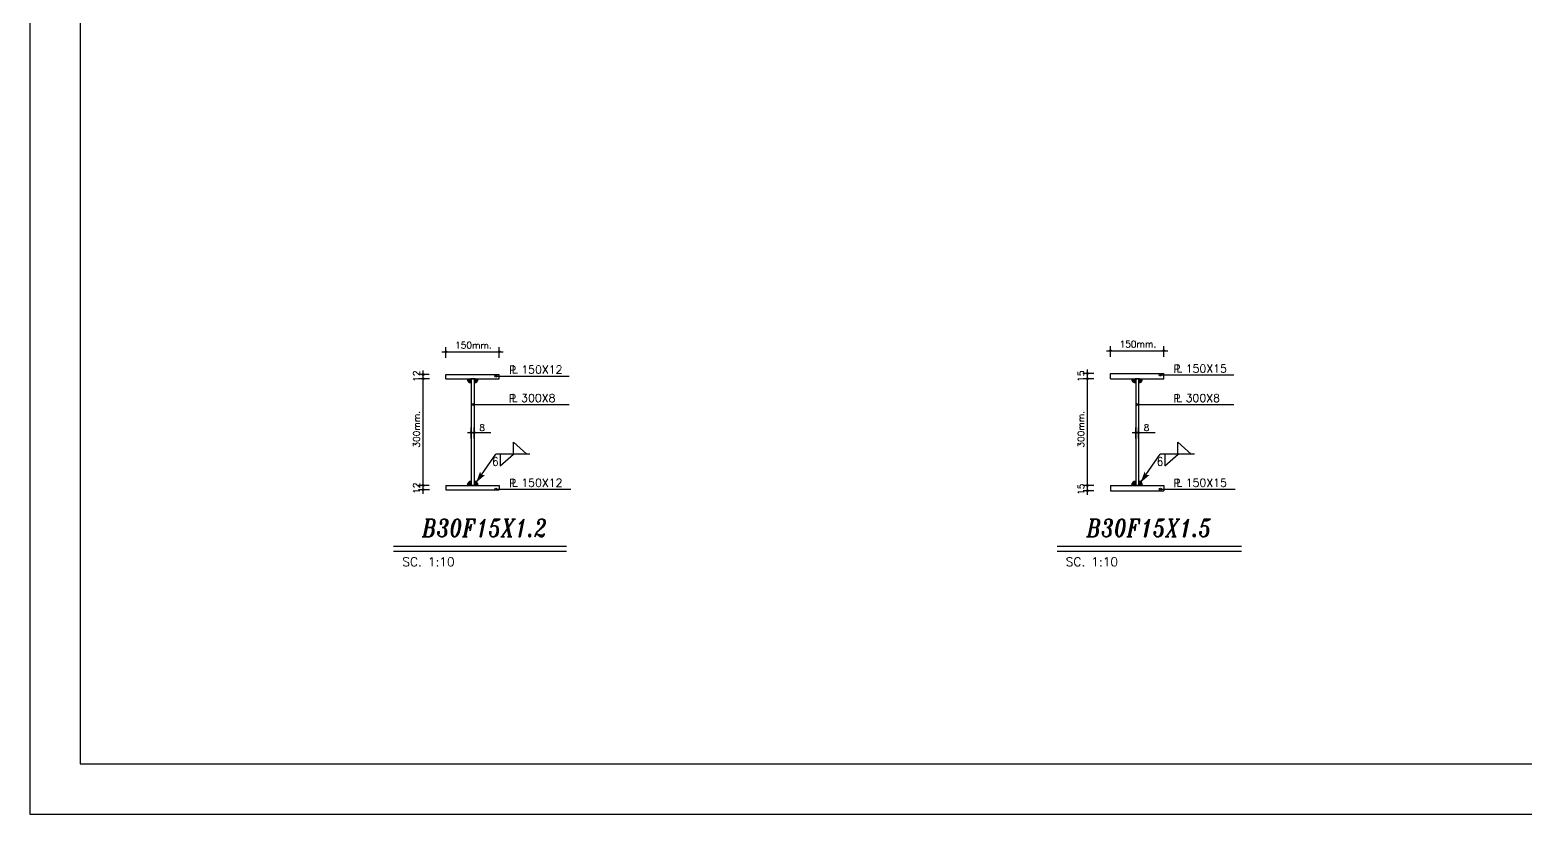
# Model space of a CAD drawing. Header units: inches. Extents: x 460503 to 460688, y 47570 to 48852.
# Drawn here: x 460506.05 to 460548.1, y 48292.86 to 48314.93 of the extents above; entities that cross this region are included whole.
import ezdxf

# ---------------------------------------------------------------- set-up
doc = ezdxf.new("R2010")
doc.units = ezdxf.units.IN
doc.header["$MEASUREMENT"] = 0
doc.linetypes.add('HIDDEN', pattern=[0.375, 0.25, -0.125])
for name, color, linetype in [('1', 1, 'Continuous'), ('1R', 1, 'Continuous'), ('3', 3, 'HIDDEN'), ('3G', 3, 'Continuous'), ('4C', 4, 'Continuous'), ('7', 7, 'Continuous'), ('DIM', 8, 'Continuous'), ('lateral brace', 5, 'Continuous'), ('Layer4', 118, 'Continuous'), ('TEXT-1', 3, 'Continuous')]:
    doc.layers.add(name, color=color, linetype=linetype)
doc.styles.add('ITALICT', font='italict')
doc.styles.add('ROMANS', font='ROMANS', dxfattribs={"width": 0.8})

msp = doc.modelspace()

# ---------------------------------------------------------------- hatches: boundary and pattern name
at = {"layer": 'TEXT-1'}
for points in [[(460518.45719503, 48304.99471322, -0.4142135624), (460518.3424327, 48305.10947554), (460518.45719503, 48305.10947554)], [(460518.53719503, 48304.99471322, 0.4142135624), (460518.65195735, 48305.10947554), (460518.53719503, 48305.10947554)], [(460537.14455191, 48304.99471322, -0.4142135624), (460537.02978959, 48305.10947554), (460537.14455191, 48305.10947554)], [(460537.22455191, 48304.99471322, 0.4142135624), (460537.33931423, 48305.10947554), (460537.22455191, 48305.10947554)], [(460518.45719503, 48302.22423786, 0.4142135624), (460518.3424327, 48302.10947554), (460518.45719503, 48302.10947554)], [(460518.53719503, 48302.22423786, -0.4142135624), (460518.65195735, 48302.10947554), (460518.53719503, 48302.10947554)], [(460537.14455191, 48302.22423786, 0.4142135624), (460537.02978959, 48302.10947554), (460537.14455191, 48302.10947554)], [(460537.22455191, 48302.22423786, -0.4142135624), (460537.33931423, 48302.10947554), (460537.22455191, 48302.10947554)]]:
    msp.add_hatch(color=256, dxfattribs=at).paths.add_polyline_path(points)

# ---------------------------------------------------------------- linework, layer by layer
at = {"layer": '1'}
msp.add_lwpolyline([(460507.46120186, 48294.2756538), (460588.72955203, 48294.2756538), (460588.72955203, 48350.90865043), (460507.46120186, 48350.90865043)], close=True, dxfattribs=at)
at = {"layer": '1R'}
for p, q in [((460517.63179596, 48305.87046215, -0.00499999), (460519.35851761, 48305.87046215, -0.00499999)), ((460517.74719503, 48305.69521456, -0.00499999), (460517.74719503, 48305.99888844, -0.00499999)), ((460519.24719503, 48305.69649887, -0.00499999), (460519.24719503, 48306.00017275, -0.00499999)), ((460536.31915284, 48305.90046215, -0.00499999), (460538.0458745, 48305.90046215, -0.00499999)), ((460536.43455191, 48305.72521456, -0.00499999), (460536.43455191, 48306.02888844, -0.00499999)), ((460537.93455191, 48305.72649887, -0.00499999), (460537.93455191, 48306.03017275, -0.00499999)), ((460535.79086169, 48301.8438291, -0.00499999), (460535.79086169, 48305.37079813, -0.00499999)), ((460517.27746809, 48305.22947554, -0.00499999), (460516.97379421, 48305.22947554, -0.00499999)), ((460517.27875239, 48305.10947554, -0.00499999), (460516.97507851, 48305.10947554, -0.00499999)), ((460517.10350481, 48301.8738291, -0.00499999), (460517.10350481, 48305.34079813, -0.00499999)), ((460519.14992612, 48305.18709963, -0.00499999), (460521.21557427, 48305.18709963, -0.00499999)), ((460535.96482497, 48305.25947554, -0.00499999), (460535.66115109, 48305.25947554, -0.00499999)), ((460535.96610928, 48305.10947554, -0.00499999), (460535.6624354, 48305.10947554, -0.00499999)), ((460537.83728301, 48305.21709963, -0.00499999), (460539.90293115, 48305.21709963, -0.00499999)), ((460518.49881328, 48304.38712697, -0.00499999), (460521.21557427, 48304.38712697, -0.00499999)), ((460537.18617016, 48304.38712697, -0.00499999), (460539.90293115, 48304.38712697, -0.00499999)), ((460518.45719503, 48303.43226294, -0.00499999), (460518.45719503, 48303.73593682, -0.00499999)), ((460518.53719503, 48303.43354724, -0.00499999), (460518.53719503, 48303.73722112, -0.00499999)), ((460537.14455191, 48303.43226294, -0.00499999), (460537.14455191, 48303.73593682, -0.00499999)), ((460537.22455191, 48303.43354724, -0.00499999), (460537.22455191, 48303.73722112, -0.00499999)), ((460518.35306116, 48303.59633475, -0.00499999), (460519.00737927, 48303.59633475, -0.00499999)), ((460537.04041804, 48303.59633475, -0.00499999), (460537.69473616, 48303.59633475, -0.00499999)), ((460518.59538248, 48302.19062475, -0.00499999), (460519.14689053, 48302.99155241, -0.00499999)), ((460520.10761251, 48302.99155241, -0.00499999), (460519.14689053, 48302.99155241, -0.00499999)), ((460537.28273936, 48302.19062475, -0.00499999), (460537.83424741, 48302.99155241, -0.00499999)), ((460538.79496939, 48302.99155241, -0.00499999), (460537.83424741, 48302.99155241, -0.00499999)), ((460517.27746809, 48302.10947554, -0.00499999), (460516.97379421, 48302.10947554, -0.00499999)), ((460519.14992612, 48302.00365658, -0.00499999), (460521.25446449, 48302.00365658, -0.00499999)), ((460535.96482497, 48302.10947554, -0.00499999), (460535.66115109, 48302.10947554, -0.00499999)), ((460537.83728301, 48302.00365658, -0.00499999), (460539.94182137, 48302.00365658, -0.00499999)), ((460517.27875239, 48301.98947554, -0.00499999), (460516.97507851, 48301.98947554, -0.00499999)), ((460535.96610928, 48301.95947554, -0.00499999), (460535.6624354, 48301.95947554, -0.00499999))]:
    msp.add_line(p, q, dxfattribs=at)
at = {"layer": '3'}
for points in [[(460518.59538248, 48302.19062475, -0.00499999), (460518.74235746, 48302.40173695, -0.00499999), (460518.70559751, 48302.49605029, -0.00499999)], [(460537.28273936, 48302.19062475, -0.00499999), (460537.42971434, 48302.40173695, -0.00499999), (460537.3929544, 48302.49605029, -0.00499999)], [(460518.59538248, 48302.19062475, -0.00499999), (460518.74235746, 48302.40173695, -0.00499999), (460518.84356651, 48302.39999716, -0.00499999)], [(460537.28273936, 48302.19062475, -0.00499999), (460537.42971434, 48302.40173695, -0.00499999), (460537.53092339, 48302.39999716, -0.00499999)]]:
    msp.add_solid(points, dxfattribs=at)
at = {"layer": '3G'}
for p, q in [((460517.74719503, 48305.22947554, -0.00499999), (460519.24719503, 48305.22947554, -0.00499999)), ((460517.74719503, 48305.10947554, -0.00499999), (460517.74719503, 48305.22947554, -0.00499999)), ((460517.74719503, 48305.10947554, -0.00499999), (460519.24719503, 48305.10947554, -0.00499999)), ((460518.42697643, 48305.10947554, -0.00499999), (460518.50697643, 48305.10947554, -0.00499999)), ((460518.51986839, 48305.10947554, -0.00499999), (460518.43986839, 48305.10947554, -0.00499999)), ((460518.45278729, 48305.10947554, -0.00499999), (460518.53278729, 48305.10947554, -0.00499999)), ((460518.45719503, 48305.10947554, -0.00499999), (460518.45719503, 48302.10947554, -0.00499999)), ((460518.54567924, 48305.10947554, -0.00499999), (460518.46567924, 48305.10947554, -0.00499999)), ((460518.47452166, 48305.10947554, -0.00499999), (460518.55452166, 48305.10947554, -0.00499999)), ((460518.56741362, 48305.10947554, -0.00499999), (460518.48741362, 48305.10947554, -0.00499999)), ((460518.53719503, 48305.10947554, -0.00499999), (460518.53719503, 48302.10947554, -0.00499999)), ((460519.24719503, 48305.10947554, -0.00499999), (460519.24719503, 48305.22947554, -0.00499999)), ((460536.43455191, 48305.25947554, -0.00499999), (460537.93455191, 48305.25947554, -0.00499999)), ((460536.43455191, 48305.10947554, -0.00499999), (460536.43455191, 48305.25947554, -0.00499999)), ((460536.43455191, 48305.10947554, -0.00499999), (460537.93455191, 48305.10947554, -0.00499999)), ((460537.11433332, 48305.10947554, -0.00499999), (460537.19433332, 48305.10947554, -0.00499999)), ((460537.20722527, 48305.10947554, -0.00499999), (460537.12722527, 48305.10947554, -0.00499999)), ((460537.14014417, 48305.10947554, -0.00499999), (460537.22014417, 48305.10947554, -0.00499999)), ((460537.14455191, 48305.10947554, -0.00499999), (460537.14455191, 48302.10947554, -0.00499999)), ((460537.23303613, 48305.10947554, -0.00499999), (460537.15303613, 48305.10947554, -0.00499999)), ((460537.16187855, 48305.10947554, -0.00499999), (460537.24187855, 48305.10947554, -0.00499999)), ((460537.2547705, 48305.10947554, -0.00499999), (460537.1747705, 48305.10947554, -0.00499999)), ((460537.22455191, 48305.10947554, -0.00499999), (460537.22455191, 48302.10947554, -0.00499999)), ((460537.93455191, 48305.10947554, -0.00499999), (460537.93455191, 48305.25947554, -0.00499999)), ((460519.6455584, 48303.32568527, -0.00499999), (460520.02026092, 48302.99068008, -0.00499999)), ((460519.6455584, 48302.99068008, -0.00499999), (460519.6455584, 48303.32568527, -0.00499999)), ((460538.33291528, 48303.32568527, -0.00499999), (460538.70761781, 48302.99068008, -0.00499999)), ((460538.33291528, 48302.99068008, -0.00499999), (460538.33291528, 48303.32568527, -0.00499999)), ((460519.27183158, 48302.99242473, -0.00499999), (460519.27183158, 48302.65741954, -0.00499999)), ((460519.27183158, 48302.65741954, -0.00499999), (460519.6465341, 48302.99242473, -0.00499999)), ((460537.95918846, 48302.99242473, -0.00499999), (460537.95918846, 48302.65741954, -0.00499999)), ((460537.95918846, 48302.65741954, -0.00499999), (460538.33389098, 48302.99242473, -0.00499999)), ((460517.74719503, 48302.10947554, -0.00499999), (460519.24719503, 48302.10947554, -0.00499999)), ((460517.74719503, 48302.10947554, -0.00499999), (460517.74719503, 48301.98947554, -0.00499999)), ((460518.51986839, 48302.10947554, -0.00499999), (460518.43986839, 48302.10947554, -0.00499999)), ((460518.46197643, 48302.10947554, -0.00499999), (460518.54197643, 48302.10947554, -0.00499999)), ((460518.47452166, 48302.10947554, -0.00499999), (460518.55452166, 48302.10947554, -0.00499999)), ((460518.56741362, 48302.10947554, -0.00499999), (460518.48741362, 48302.10947554, -0.00499999)), ((460519.24719503, 48302.10947554, -0.00499999), (460519.24719503, 48301.98947554, -0.00499999)), ((460536.43455191, 48302.10947554, -0.00499999), (460537.93455191, 48302.10947554, -0.00499999)), ((460536.43455191, 48302.10947554, -0.00499999), (460536.43455191, 48301.95947554, -0.00499999)), ((460537.20722527, 48302.10947554, -0.00499999), (460537.12722527, 48302.10947554, -0.00499999)), ((460537.14933332, 48302.10947554, -0.00499999), (460537.22933332, 48302.10947554, -0.00499999)), ((460537.16187855, 48302.10947554, -0.00499999), (460537.24187855, 48302.10947554, -0.00499999)), ((460537.2547705, 48302.10947554, -0.00499999), (460537.1747705, 48302.10947554, -0.00499999)), ((460537.93455191, 48302.10947554, -0.00499999), (460537.93455191, 48301.95947554, -0.00499999)), ((460517.74719503, 48301.98947554, -0.00499999), (460519.24719503, 48301.98947554, -0.00499999)), ((460536.43455191, 48301.95947554, -0.00499999), (460537.93455191, 48301.95947554, -0.00499999)), ((460516.272454, 48300.39699497, -0.00499999), (460521.14015227, 48300.39699497, -0.00499999)), ((460534.93261829, 48300.39699497, -0.00499999), (460540.12066682, 48300.39699497, -0.00499999)), ((460516.272454, 48300.26258158, -0.00499999), (460521.14015227, 48300.26258158, -0.00499999)), ((460534.93261829, 48300.26258158, -0.00499999), (460540.12066682, 48300.26258158, -0.00499999))]:
    msp.add_line(p, q, dxfattribs=at)
for centre, start, end in [((460518.45719503, 48305.10947554, -0.00499999), 180, 270), ((460518.45719503, 48305.10947554, -0.00499999), 180, 270), ((460518.53719503, 48305.10947554, -0.00499999), 270, 0), ((460518.53719503, 48305.10947554, -0.00499999), 270, 0), ((460537.14455191, 48305.10947554, -0.00499999), 180, 270), ((460537.14455191, 48305.10947554, -0.00499999), 180, 270), ((460537.22455191, 48305.10947554, -0.00499999), 270, 0), ((460537.22455191, 48305.10947554, -0.00499999), 270, 0), ((460518.45719503, 48302.10947554, -0.00499999), 90, 180), ((460518.53719503, 48302.10947554, -0.00499999), 0, 90), ((460537.14455191, 48302.10947554, -0.00499999), 90, 180), ((460537.22455191, 48302.10947554, -0.00499999), 0, 90)]:
    msp.add_arc(centre, 0.11476232, start, end, dxfattribs=at)
at = {"layer": '7'}
for centre, radius in [((460517.74719503, 48305.87046215, -0.00499999), 0.02443679), ((460519.24719503, 48305.87046215, -0.00499999), 0.02443679), ((460536.43455191, 48305.90046215, -0.00499999), 0.02443679), ((460537.93455191, 48305.90046215, -0.00499999), 0.02443679), ((460517.10350481, 48305.22947554, -0.00499999), 0.02443679), ((460517.10350481, 48305.10947554, -0.00499999), 0.02443679), ((460519.14992612, 48305.18709963, -0.00499999), 0.02909142), ((460535.79086169, 48305.25947554, -0.00499999), 0.02443679), ((460535.79086169, 48305.10947554, -0.00499999), 0.02443679), ((460537.83728301, 48305.21709963, -0.00499999), 0.02909142), ((460518.49881328, 48304.38712697, -0.00499999), 0.02909142), ((460537.18617016, 48304.38712697, -0.00499999), 0.02909142), ((460518.45719503, 48303.59633475, -0.00499999), 0.02443679), ((460518.53719503, 48303.59633475, -0.00499999), 0.02443679), ((460537.14455191, 48303.59633475, -0.00499999), 0.02443679), ((460537.22455191, 48303.59633475, -0.00499999), 0.02443679), ((460517.10350481, 48302.10947554, -0.00499999), 0.02443679), ((460517.10350481, 48301.98947554, -0.00499999), 0.02443679), ((460519.14992612, 48302.00365658, -0.00499999), 0.02909142), ((460535.79086169, 48302.10947554, -0.00499999), 0.02443679), ((460537.83728301, 48302.00365658, -0.00499999), 0.02909142), ((460535.79086169, 48301.95947554, -0.00499999), 0.02443679)]:
    msp.add_circle(centre, radius, dxfattribs=at)
at = {"layer": 'DIM'}
msp.add_lwpolyline([(460506.04537694, 48292.85982888), (460590.14537694, 48292.85982888), (460590.14537694, 48352.32447535), (460506.04537694, 48352.32447535)], close=True, dxfattribs=at)
at = {"layer": 'lateral brace'}
msp.add_lwpolyline([(460506.04537694, 48292.85982888), (460590.14537694, 48292.85982888), (460590.14537694, 48352.32447535), (460506.04537694, 48352.32447535)], close=True, dxfattribs=at)
at = {"layer": 'Layer4'}
msp.add_lwpolyline([(460590.14537694, 48352.32447535), (460506.04537694, 48352.32447535), (460506.04537694, 48292.85982888), (460590.14537694, 48292.85982888)], close=True, dxfattribs=at)

# ---------------------------------------------------------------- texts
at = {"layer": '3G', "style": 'ROMANS'}
for s, height, p in [('150mm.', 0.1848, (460518.00413421, 48305.96383751, -0.00499999)), ('150mm.', 0.1848, (460536.69149109, 48305.99383751, -0.00499999)), ('P', 0.225, (460519.51881558, 48305.24564504, -0.00499999)), ('L', 0.225, (460519.60145453, 48305.26337997, -0.00499999)), ('150X12', 0.225, (460519.86438386, 48305.25547313, -0.00499999)), ('P', 0.225, (460538.20617246, 48305.27564504, -0.00499999)), ('L', 0.225, (460538.28881142, 48305.29337997, -0.00499999)), ('150X15', 0.225, (460538.55174074, 48305.28547313, -0.00499999)), ('P', 0.225, (460519.51568807, 48304.44567237, -0.00499999)), ('L', 0.225, (460519.59832702, 48304.46340731, -0.00499999)), ('300X8', 0.225, (460519.86125635, 48304.45550046, -0.00499999)), ('P', 0.225, (460538.20304495, 48304.44567237, -0.00499999)), ('L', 0.225, (460538.28568391, 48304.46340731, -0.00499999)), ('300X8', 0.225, (460538.54861323, 48304.45550046, -0.00499999)), ('8', 0.1848, (460518.68306894, 48303.64209452, -0.00499999)), ('8', 0.1848, (460537.37042582, 48303.64209452, -0.00499999)), ('P', 0.225, (460519.51881558, 48302.06220199, -0.00499999)), ('L', 0.225, (460519.60145453, 48302.07993692, -0.00499999)), ('150X12', 0.225, (460519.86438386, 48302.07203008, -0.00499999)), ('P', 0.225, (460538.20617246, 48302.06220199, -0.00499999)), ('L', 0.225, (460538.28881142, 48302.07993692, -0.00499999)), ('150X15', 0.225, (460538.55174074, 48302.07203008, -0.00499999)), ('SC. 1:10', 0.249999993, (460516.51976411, 48299.8349602, -0.00499999)), ('SC. 1:10', 0.249999993, (460535.17992841, 48299.8349602, -0.00499999))]:
    msp.add_text(s, height=height, dxfattribs=at).set_placement(p)
for s, p in [('12', (460517.01012945, 48305.025576, -0.00499999)), ('15', (460535.69748633, 48305.025576, -0.00499999)), ('300mm.', (460517.01012945, 48303.17425751, -0.00499999)), ('300mm.', (460535.69748633, 48303.17425751, -0.00499999)), ('12', (460517.01012945, 48301.87192786, -0.00499999)), ('15', (460535.69748633, 48301.84192786, -0.00499999))]:
    msp.add_text(s, height=0.1848, rotation=90, dxfattribs=at).set_placement(p)
at = {"layer": '3G', "style": 'ROMANS', "width": 0.8}
for p in [(460519.0525149, 48302.65631176, -0.00499999), (460537.73987178, 48302.65631176, -0.00499999)]:
    msp.add_text('6', height=0.25, dxfattribs=at).set_placement(p)
at = {"layer": '4C', "style": 'ITALICT', "width": 0.8}
for s, p in [('B30F15X1.2', (460517.07585852, 48300.66400662, -0.00499999)), ('B30F15X1.5', (460535.7632154, 48300.66400662, -0.00499999))]:
    msp.add_text(s, height=0.5, dxfattribs=at).set_placement(p)

doc.saveas('drawing.dxf')
